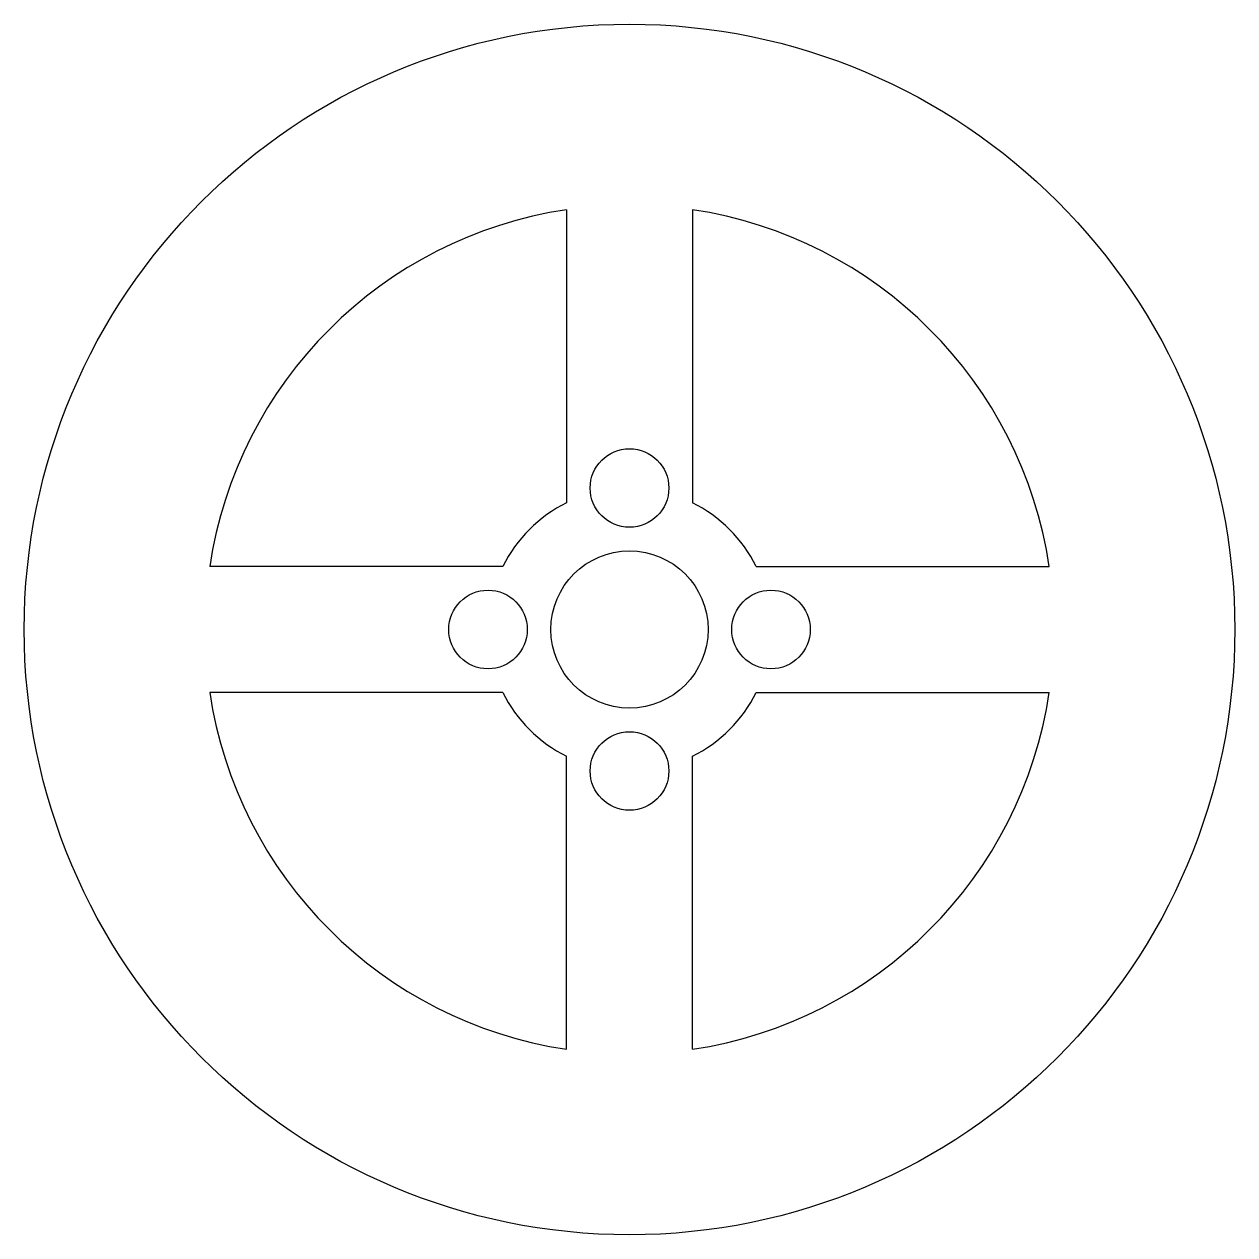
# Model space of a CAD drawing. Header units: millimetres. Extents: x -19.2 to 19.2, y -19.2 to 19.2.
import ezdxf

# ---------------------------------------------------------------- set-up
doc = ezdxf.new("R2010")
doc.units = ezdxf.units.MM

msp = doc.modelspace()

# ---------------------------------------------------------------- linework, layer by layer
at = {"color": 7, "linetype": 'Continuous', "lineweight": 25}
for p, q in [((-2, 13.351), (-2, 4.031)), ((2, 13.351), (2, 4.031)), ((-4.031, 2), (-13.351, 2)), ((4.031, 2), (13.351, 2)), ((-4.031, -2), (-13.351, -2)), ((4.031, -2), (13.351, -2)), ((-2, -13.351), (-2, -4.031)), ((2, -13.351), (2, -4.031))]:
    msp.add_line(p, q, dxfattribs=at)
for centre, radius in [((0, 0), 19.25), ((0, 4.5), 1.25), ((0, 0), 2.5), ((-4.5, 0), 1.25), ((4.5, 0), 1.25), ((0, -4.5), 1.25)]:
    msp.add_circle(centre, radius, dxfattribs=at)
for radius, start, end in [(13.5, 98.5196, 171.4804), (13.5, 8.5196, 81.4804), (4.5, 116.3878, 153.6122), (4.5, 26.3878, 63.6122), (13.5, 188.5196, 261.4804), (4.5, 206.3878, 243.6122), (4.5, 296.3878, 333.6122), (13.5, 278.5196, 351.4804)]:
    msp.add_arc((0, 0), radius, start, end, dxfattribs=at)

doc.saveas('drawing.dxf')
